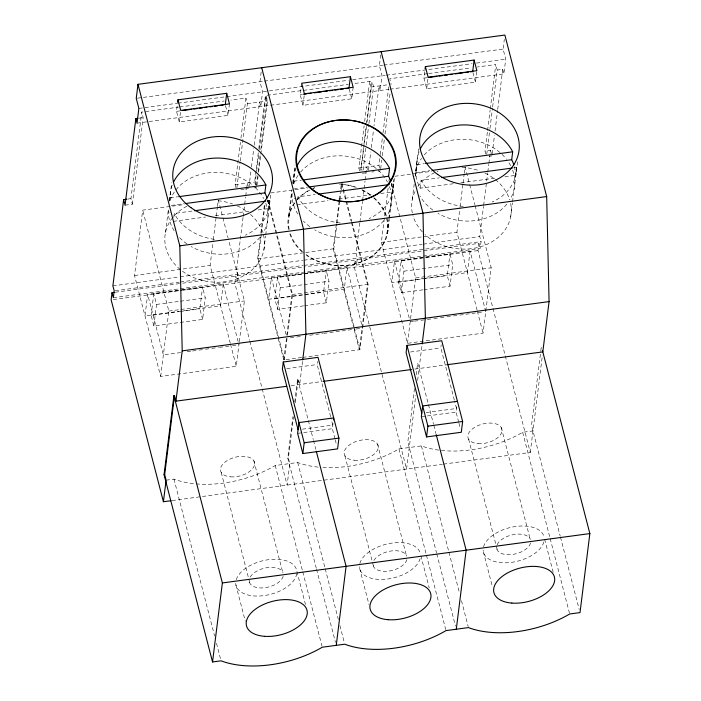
<?xml version="1.0" encoding="UTF-8"?>
<svg xmlns="http://www.w3.org/2000/svg" width="701" height="701" viewBox="0 0 701 701"><rect width="100%" height="100%" fill="white"/><g stroke="black" fill="none" stroke-linecap="round" stroke-linejoin="round"><path stroke-width="0.53" stroke-dasharray="3.5 2.63" d="M125.067 205.183L132.375 204.201L130.938 198.646L141.725 112.081L178.632 107.122M132.375 204.201L143.162 117.637L141.725 112.081M239.19 342.728L236.255 366.308L160.687 376.455L134.548 275.511L142.689 210.142L184.792 204.482M238.13 341.624L223.26 284.185L147.692 294.341L145.002 315.888L179.552 311.253M151.109 315.371L153.791 293.815L202.545 287.27L205.288 297.872L202.607 319.419L153.852 325.974L151.109 315.371L179.281 311.586M229.455 103.897L228.018 115.393L179.263 121.948L176.521 111.345L177.695 101.943M153.852 325.974L156.533 304.418L153.791 293.815M165.489 232.574L168.459 208.732M169.397 201.152L171.692 182.724M179.263 121.948L180.7 110.451M169.73 200.793L170.098 197.822A49.99 40.746 7.1 0 1 172.63 184.109M173.778 217.406L174.269 213.454L192.512 211.001M160.687 376.455L168.827 311.078L142.689 210.142M202.607 319.419L199.864 308.826L202.545 287.27M230.305 343.332L210.116 265.364L213.192 240.715M213.323 239.646L216.127 217.135M216.258 216.066L217.328 207.487M217.459 206.418L218.256 199.987L222.62 216.811M235.869 187.43L235.15 184.652L240.408 142.452M240.942 138.123L245.937 98.087L230.734 100.129M223.26 284.185L220.57 305.741L180.63 311.104M236.859 188.034L240.093 162.071M240.224 160.985L247.374 103.634L245.937 98.087M243.045 217.494L236.605 269.219L237.911 274.266L237.061 281.092L235.755 276.045L234.853 283.23L249.635 340.309M243.177 216.416L245.595 197.025M245.727 195.947L246.533 189.48M246.664 188.403L247.339 183.014L248.058 185.791M261.166 72.019L259.957 81.719L262.568 91.813L260.737 106.543L259.563 101.996L253.902 147.447M248.908 187.482L250.932 171.254M251.475 166.926L253.762 148.524M258.292 152.818L254.656 182.032L255.374 184.81M258.827 148.489L265.434 95.467L348.274 84.339M255.979 184.722L255.26 181.953L256.478 172.209M256.61 171.132L258.765 153.817M259.309 149.488L266.047 95.38L267.484 100.935L261.149 151.793M256.356 185.423L257.574 175.679M258.108 171.351L260.264 154.036M260.807 149.707L266.871 101.014L265.434 95.467M256.969 185.336L258.047 176.678M258.59 172.35L261.009 152.871M239.321 341.659L244.395 300.931L228.333 238.892M301.667 357.519L283.791 359.92L257.653 258.976L260.719 234.327M260.851 233.258L264.461 204.324M261.333 234.248L258.257 258.897L284.396 359.841L287.331 336.261M261.464 233.179L265.206 203.167M258.082 209.967L268.816 208.53L269.806 200.626L266.582 201.056M263.839 250.126L265.6 236.035M265.732 234.949L270.998 192.687M304.865 273.224L271.401 277.719L268.711 299.274L344.279 289.127L346.969 267.572L305.943 273.083M303.568 305.864L277.561 309.351L274.818 298.757L277.508 277.202L326.254 270.656L329.006 281.25L326.315 302.806L304.646 305.715M353.164 87.283L351.727 98.78L302.981 105.325L300.23 94.731L301.535 84.278M288.584 216.039L291.826 190.032M292.641 183.531L294.928 165.112M277.561 309.351L280.251 287.804L277.508 277.202M289.198 215.961L292.168 192.118M293.246 183.452L295.27 167.197M302.981 105.325L304.409 93.829M293.561 183.189L293.807 181.209A49.99 40.746 7.1 0 1 296.006 168.336M297.61 199.803L297.978 196.841L315.152 194.536M283.791 359.92L286.727 336.34M286.858 335.271L291.931 294.543L267.431 199.916M287.463 335.192L292.536 294.464L268.036 199.829M316.3 568.301L287.76 458.095L292.93 416.604M294.779 401.796L297.61 379.075L298.214 378.987L299.651 384.542L302.587 361.006M262.227 388.932L287.13 485.118L289.811 463.563L288.374 458.016L293.5 416.876M295.252 402.803L298.214 378.987M326.315 302.806L323.573 292.203L326.254 270.656M330.644 416.745L317.124 364.538L317.509 361.453M336.287 224.18L333.22 248.829L353.365 326.64M336.419 223.111L339.223 200.6M339.363 199.531L340.16 193.099M340.695 188.814L341.361 183.452L345.716 200.276M354.014 326.719L333.825 248.75L336.901 224.092M337.032 223.023L339.836 200.521M339.967 199.443L341.036 190.874M341.168 189.805L341.974 183.373L346.329 200.197M359.578 170.807L358.859 168.038L364.117 125.829M364.66 121.501L369.646 81.465L371.083 87.02L366.632 122.728M360.7 170.343L363.801 145.449M363.942 144.371L366.5 123.814M366.421 126.583L361.295 167.705L362.023 170.483M366.965 122.263L372.082 81.141L353.69 83.612M363.144 170.01L366.106 146.202M366.237 145.125L368.805 124.568M368.936 123.481L373.519 86.687L372.082 81.141M334.973 438.791L332.362 428.697L333.194 422.02M359.806 223.006L356.047 253.175L357.352 258.222L356.502 265.048L355.197 260.001L354.303 267.186L406.571 469.074L415.728 395.566M359.937 221.928L362.487 201.45M362.627 200.372L363.968 189.603M364.099 188.525L365.037 180.981M365.177 179.903L366.781 166.969L367.981 171.596M380.739 54.897L379.399 65.675L382.019 75.769L380.179 90.499L379.004 85.951L374.019 125.996M368.489 170.361L370.785 151.959M371.32 147.631L373.475 130.325M379.688 168.109L378.969 165.331L380.187 155.596M380.319 154.509L382.474 137.194M383.018 132.875L388.81 86.337M380.678 168.722L381.756 160.065M382.299 155.736L384.455 138.421M384.989 134.093L389.984 94.057M302.744 357.379L359.964 349.685L368.104 284.317L352.042 222.278M475.147 205.744L491.208 267.782L483.068 333.159L407.5 343.306L381.362 242.362L388.301 186.632M388.976 181.27L389.37 178.054M386.943 233.591L388.696 219.501M388.836 218.414L393.69 179.403M380.722 193.494L392.534 191.908L393.515 184.004L390.291 184.442M387.557 233.512L389.309 219.422M389.441 218.335L394.575 177.151M485.749 311.603L470.073 251.037L394.505 261.184L391.815 282.74L423.124 278.534M422.94 289.828L401.279 292.738L398.527 282.135L401.217 260.588L449.972 254.034L452.715 264.636L450.033 286.192L424.026 289.679M476.741 71.712L475.444 82.166L426.69 88.712L423.947 78.109L425.113 68.707M412.302 199.426L414.186 184.249M415.132 176.67L418.918 146.325M453.372 183.741L420.092 188.21A49.99 40.746 7.1 0 1 415.921 172.577L416.911 164.674A49.99 40.746 7.1 0 1 419.11 151.802M401.279 292.738L403.96 271.182L401.217 260.588M426.69 88.712L428.118 77.215M420.092 188.21L421.082 180.306L439.325 177.852M407.5 343.306L410.435 319.726M410.567 318.657L415.64 277.929L391.14 183.294M414.466 388.626L407.816 441.972L436.521 552.826M416.184 374.798L417.665 362.943L427.917 402.567M417.621 380.406L422.168 343.893M450.033 286.192L447.282 275.589L449.972 254.034M454.353 400.131L440.841 347.915L441.218 344.839M477.118 310.184L456.929 232.215L460.005 207.557M460.136 206.488L462.94 183.986M463.072 182.908L464.141 174.339M464.272 173.27L465.07 166.838L469.433 183.662M470.073 251.037L467.383 272.593L424.201 278.385M485.732 153.869L485.013 151.092L487.44 131.613M487.572 130.526L490.13 109.969M490.271 108.892L495.791 64.527L477.399 66.989M486.722 154.474L489.815 129.589M489.955 128.511L492.514 107.945M492.645 106.867L497.228 70.074L495.791 64.527M458.682 422.168L456.071 412.074L457.034 404.381M443.444 464.123L530.28 452.46L478.012 250.572L478.906 243.387L306.311 266.573M113.343 297.715L480.211 248.434L481.061 241.608L479.756 236.561L483.515 206.392M483.655 205.314L487.677 172.981M487.808 171.903L488.755 164.358M488.886 163.289L490.498 150.356L485.013 151.092M389.914 89.193L503.896 73.877L505.728 59.156L503.116 49.061L504.317 39.361M492.207 153.738L494.494 135.346M495.037 131.017L497.596 110.46M497.728 109.374L502.713 69.338L497.228 70.074M504.895 176.818L515.629 175.373L516.619 167.469L513.395 167.907M510.661 216.977L512.413 202.887M512.545 201.8L517.54 161.703M540.392 354.233L531.533 425.358L560.23 536.212M540.76 351.271L541.374 346.329L541.733 347.714M530.28 452.46L542.408 355.127M169.362 200.924L170.177 194.422M293.202 183.224L293.885 177.809M416.99 161.274L415.22 175.364A49.99 40.746 7.1 0 1 421.503 158.365M137.326 98.193L263.252 81.281M264.295 81.132L382.623 65.246M383.701 65.097L503.116 49.061M138.859 108.427L176.854 103.327M177.94 103.178L225.696 96.764M226.782 96.624L348.362 80.291M352.664 79.712L385.235 75.34M386.321 75.191L472.071 63.677M476.417 63.09L505.728 59.156M179.719 106.981L224.224 100.997M427.628 73.675L389.756 78.766L391.193 84.322M428.705 73.535L470.906 67.866M176.521 111.345L179.771 110.907M300.23 94.731L302.403 94.433M423.947 78.109L427.198 77.671M138.982 118.197L143.162 117.637M247.374 103.634L267.484 100.935M371.083 87.02L390.133 84.462M137.028 123.157L269.456 105.369M270.507 105.229L388.827 89.334M127.81 199.066L130.938 198.646M235.15 184.652L255.26 181.953M358.859 168.038L378.969 165.331M170.098 197.822L177.625 196.815M293.807 181.209L301.342 180.201M416.911 164.674L424.438 163.666M240.82 189.638L244.001 189.209M245.052 189.068L250.345 188.359M253.999 187.868L256.697 187.5M362.417 173.305L368.218 172.525M371.942 172.025L374.062 171.736M378.295 171.167L380.406 170.886M489.193 156.27L491.936 155.902M171.263 205.437L184.179 203.702M293.903 188.963L306.81 187.228M415.921 172.577L429.915 170.702M270.726 192.941L307.897 187.947M394.9 176.258L431.606 171.333M173.278 221.358L205.489 217.03M215.146 215.733L250.572 210.975M296.996 204.745L328.121 200.565M338.855 199.119L371.066 194.79M460.89 182.724L495.239 178.115M134.548 275.511L210.116 265.364M257.653 258.976L304.681 252.658M305.759 252.518L333.825 248.75M381.362 242.362L456.929 232.215M112.887 285.842L179.106 276.948M180.192 276.799L302.858 260.325M303.901 260.185L422.23 244.29M423.308 244.141L479.756 236.561M115.279 290.74L179.325 282.135M180.411 281.995L303.077 265.513M304.129 265.372L481.061 241.608M115.297 292.229L181.515 283.335M182.602 283.186L305.259 266.713M113.317 299.555L181.708 290.372M182.786 290.223L478.012 250.572M156.533 304.418L179.29 301.36M180.376 301.22L205.288 297.872M280.251 287.804L302.998 284.746M304.085 284.597L329.006 281.25M403.96 271.182L452.715 264.636M168.827 311.078L244.395 300.931M291.931 294.543L368.104 284.317M415.64 277.929L491.208 267.782M180.359 311.446L199.864 308.826M274.818 298.757L323.573 292.203M398.527 282.135L447.282 275.589M180.639 352.585L163.368 354.908L147.692 294.341M187.123 351.718L191.434 351.131M192.521 350.991L197.919 350.263M198.996 350.123L204.394 349.396M205.472 349.247L210.87 348.52M211.947 348.379L218.423 347.512M219.509 347.363L231.383 345.768M232.46 345.628L238.936 344.752M290.319 337.856L295.717 337.128M296.795 336.979L302.192 336.261M309.754 335.244L322.705 333.501M323.783 333.361L355.092 329.155M356.169 329.006L362.645 328.138M410.181 321.75L413.424 321.321M414.501 321.172L419.899 320.445M420.977 320.304L426.374 319.577M427.452 319.437L432.85 318.71M433.937 318.561L439.334 317.833M440.412 317.693L445.81 316.966M446.887 316.826L452.285 316.098M453.363 315.949L458.761 315.231M459.838 315.082L483.594 311.892M286.735 368.621L317.124 364.538M410.444 351.998L440.841 347.915M291.011 385.699L322.486 381.475M414.72 369.085L447.282 364.713M302.411 429.187L332.809 425.104L330.916 417.796M426.129 412.565L456.517 408.481L454.625 401.174M297.627 433.358L332.362 428.697M421.336 416.745L456.071 412.074M287.76 458.095L288.374 458.016M166.102 480.185L173.979 479.125A81.237 44.776 -14.5 0 0 275.23 465.525L297.697 462.511A81.237 44.776 -14.5 0 0 318.596 467.164M322.846 467.488A81.237 44.776 -14.5 0 0 398.939 448.912L421.406 445.889A81.237 44.776 -14.5 0 0 522.648 432.289L532.97 430.905M172.095 500.567L442.357 464.272M502.713 69.338L503.896 73.877M472.973 72.624L475.444 82.166M490.498 150.356L491.69 154.982M469.705 184.714L474.875 204.692M560.502 537.238L579.21 609.511M478.906 243.387L480.211 248.434M522.648 432.289L549.917 537.597M550.18 538.631L569.422 612.954M544.607 539.192L553.185 572.323M477.346 311.078L483.068 333.159M501.276 427.54L530.026 538.578M468.627 439.203L496.001 544.957M496.282 546.018L497.377 550.241M458.945 423.185L459.996 427.216M483.331 551.705L492.444 586.903M394.505 261.184L409.375 318.622M349.264 89.237L351.727 98.78M428.451 404.635L433.533 424.245M433.805 425.279L435.943 433.542M421.406 445.889L448.666 551.196M448.938 552.222L459.094 591.46M461.503 600.748L468.18 626.554M346.601 201.248L351.771 221.227M345.987 201.327L351.166 221.306M351.438 222.357L367.499 284.396L359.35 349.773L353.637 327.691M436.784 553.86L455.501 626.124M398.939 448.912L426.199 554.211M426.471 555.245L445.713 629.577M346.969 267.572L361.839 325.001M420.898 555.805L429.205 587.902M354.25 327.612L359.964 349.685M377.567 444.154L406.317 555.192M344.91 455.825L372.292 561.571M372.564 562.631L373.659 566.864M335.236 439.799L336.541 444.846M359.622 568.318L368.998 604.56M271.401 277.719L286.271 335.157M297.61 379.075L313.259 439.536M313.513 440.517L315.792 449.288M225.547 105.86L228.018 115.393M297.697 462.511L324.957 567.81M325.229 568.844L338.32 619.43M339.924 625.625L344.471 643.176M316.554 569.273L335.49 642.423M222.892 217.862L228.062 237.841M249.906 341.369L261.946 387.872M275.23 465.525L302.49 570.824M302.753 571.858L322.004 646.191M305.496 604.516L296.646 570.351A31.247 17.227 -14.5 0 0 267.099 559.897A31.247 17.227 -14.5 0 0 236.132 580.104M230.533 344.226L236.255 366.308M253.858 460.776L282.599 571.814M221.201 472.439L248.583 578.194M248.855 579.245L249.95 583.477M235.904 584.932L245.289 621.174M173.979 479.125L214.611 636.044M216.478 643.273L220.762 659.79M543.845 541.952A31.247 17.227 -14.5 0 1 511.467 562.368A31.247 17.227 -14.5 0 1 483.155 550.101M483.55 546.876A31.247 17.227 -14.5 0 1 514.516 526.661A31.247 17.227 -14.5 0 1 544.072 537.115M420.136 558.566A31.247 17.227 -14.5 0 1 387.749 578.991A31.247 17.227 -14.5 0 1 359.438 566.715M359.841 563.49A31.247 17.227 -14.5 0 1 390.808 543.275A31.247 17.227 -14.5 0 1 420.355 553.737M406.869 559.652A17.499 9.648 -14.5 0 1 388.74 571.087A17.499 9.648 -14.5 0 1 372.879 564.217M373.931 560.467A17.499 9.648 -14.5 0 1 391.237 550.968A17.499 9.648 -14.5 0 1 406.738 556.059M530.578 543.03A17.499 9.648 -14.5 0 1 512.449 554.465A17.499 9.648 -14.5 0 1 496.588 547.595M497.149 544.835A17.499 9.648 -14.5 0 1 514.131 534.477A17.499 9.648 -14.5 0 1 530.447 539.437M510.652 203.474A49.99 40.746 7.1 0 1 483.524 245.753A49.99 40.746 7.1 0 1 424.981 234.52M422.344 231.9A49.99 40.746 7.1 0 1 412.977 215.654M412.302 212.929A49.99 40.746 7.1 0 1 414.948 191.583M418.015 186.387A49.99 40.746 7.1 0 1 438.011 171.184M461.977 167.373A49.99 40.746 7.1 0 1 479.405 170.816M485.004 173.156A49.99 40.746 7.1 0 1 509.715 199.838M374.176 197.778A49.99 40.746 7.1 0 1 374.527 254.367A49.99 40.746 7.1 0 1 305.54 254.121M302.578 251.685A49.99 40.746 7.1 0 1 289.872 232.189M289.206 229.464A49.99 40.746 7.1 0 1 295.428 202.203M297.662 199.461A49.99 40.746 7.1 0 1 309.886 190.032M313.198 188.429A49.99 40.746 7.1 0 1 314.907 187.719M341.738 184.109A49.99 40.746 7.1 0 1 356.301 187.351M361.9 189.691A49.99 40.746 7.1 0 1 371.206 195.342M296.751 573.549A31.247 17.227 -14.5 0 1 265.416 595.403A31.247 17.227 -14.5 0 1 235.729 583.337M283.16 576.266A17.499 9.648 -14.5 0 1 265.022 587.701A17.499 9.648 -14.5 0 1 249.17 580.831M250.213 577.081A17.499 9.648 -14.5 0 1 267.528 567.582A17.499 9.648 -14.5 0 1 283.029 572.673M373.563 197.857A49.99 40.746 7.1 0 1 374.614 253.867A49.99 40.746 7.1 0 1 306.503 255.348M301.965 251.773A49.99 40.746 7.1 0 1 289.259 232.268M288.593 229.542A49.99 40.746 7.1 0 1 309.272 190.111M312.593 188.508A49.99 40.746 7.1 0 1 314.302 187.798M339.223 184.039A49.99 40.746 7.1 0 1 355.696 187.439M362.198 190.216A49.99 40.746 7.1 0 1 370.601 195.43M250.467 214.392A49.99 40.746 7.1 0 1 247.138 273.697A49.99 40.746 7.1 0 1 174.935 264.391A49.99 40.746 7.1 0 1 187.001 206.217M218.029 200.731A49.99 40.746 7.1 0 1 232.592 203.973M237.28 205.875A49.99 40.746 7.1 0 1 247.497 211.965M512.589 170.028A49.99 40.746 7.1 0 1 509.977 199.627M506.832 204.105A49.99 40.746 7.1 0 1 437.888 213.367M432.911 210.151A49.99 40.746 7.1 0 1 419.899 195.798M424.254 154.912A49.99 40.746 7.1 0 1 506.446 159.232M508.961 162.772A49.99 40.746 7.1 0 1 511.003 166.391M514.403 166.707A49.99 40.746 7.1 0 1 515.629 175.373M516.619 167.469A49.99 40.746 7.1 0 1 492.137 202.028M463.282 206.427A49.99 40.746 7.1 0 1 421.082 180.306M389.484 186.562A49.99 40.746 7.1 0 1 386.873 216.162M383.736 220.64A49.99 40.746 7.1 0 1 314.784 229.902M309.816 226.686A49.99 40.746 7.1 0 1 303.358 221.078M297.872 214.12A49.99 40.746 7.1 0 1 292.115 191.899M293.754 183.986A49.99 40.746 7.1 0 1 298.398 174.899M300.571 172.113A49.99 40.746 7.1 0 1 346.268 156.2A49.99 40.746 7.1 0 1 387.434 182.015M393.515 184.004A49.99 40.746 7.1 0 1 369.033 218.563M340.187 222.962A49.99 40.746 7.1 0 1 297.978 196.841M294.49 198.769A49.99 40.746 7.1 0 1 294.332 198.269M391.298 183.241A49.99 40.746 7.1 0 1 392.534 191.908M265.775 203.185A49.99 40.746 7.1 0 1 263.164 232.776M260.018 237.253A49.99 40.746 7.1 0 1 191.075 246.515M186.895 243.869A49.99 40.746 7.1 0 1 179.649 237.692M174.163 230.734A49.99 40.746 7.1 0 1 168.406 208.521M170.045 200.6A49.99 40.746 7.1 0 1 252.5 185.143M255.339 187.649A49.99 40.746 7.1 0 1 263.716 198.628M269.806 200.626A49.99 40.746 7.1 0 1 245.324 235.177M214.392 239.33A49.99 40.746 7.1 0 1 174.269 213.454M169.984 212.491A49.99 40.746 7.1 0 1 169.879 212.026M267.589 199.855A49.99 40.746 7.1 0 1 268.816 208.53M354.355 460.233A17.499 9.648 -14.5 0 0 378.242 445.906A17.499 9.648 -14.5 0 0 351.113 443.829A17.499 9.648 -14.5 0 0 354.355 460.233M478.073 443.619A17.499 9.648 -14.5 0 0 501.96 429.292A17.499 9.648 -14.5 0 0 474.822 427.207A17.499 9.648 -14.5 0 0 478.073 443.619M230.647 476.855A17.499 9.648 -14.5 0 0 254.533 462.52A17.499 9.648 -14.5 0 0 227.404 460.443A17.499 9.648 -14.5 0 0 230.647 476.855"/><path stroke-width="1.05" d="M114.21 292.37L112.037 292.668L111.144 299.844L163.412 501.732L171.018 500.716M126.758 199.207L123.63 199.627L112.887 285.842L114.193 290.889L113.343 297.715L112.037 292.668M447.282 364.713L542.811 351.884L549.076 301.596L546.675 196.56L504.86 35.05L137.992 84.33L136.248 98.333L138.859 108.427L137.028 123.157L135.845 118.618L137.939 118.338M135.845 118.618L125.067 205.183L123.63 199.627M177.695 101.943L177.949 99.849L226.703 93.303L229.455 103.897L180.7 110.451L177.949 99.849M542.539 350.842L589.856 533.584L580.016 612.604L569.694 613.988A81.237 44.776 -14.5 0 1 468.452 627.588L445.985 630.611A81.237 44.776 -14.5 0 1 344.734 644.21L322.267 647.225A81.237 44.776 -14.5 0 1 221.025 660.824L212.534 661.963L164.052 474.708L173.901 395.688L174.505 395.609L175.942 401.156L286.665 386.286M163.412 501.732L166.102 480.185L164.665 474.63L174.505 395.609M175.942 401.156L182.207 350.868L179.806 245.841L137.992 84.33M225.275 104.799L226.703 93.303M267.028 198.006A49.99 40.746 7.1 0 0 264.89 192.863L265.872 184.959A49.99 40.746 7.1 0 0 219.098 158.084A49.99 40.746 7.1 0 0 173.384 182.418M212.534 661.963L222.375 582.943L173.901 395.688M333.448 419.969L333.702 417.919L298.968 422.58L297.627 433.358L302.85 453.547L337.584 448.885L338.933 438.107L318.017 357.352L283.283 362.014L282.389 369.199L298.074 429.766M302.718 359.928L305.916 334.254L303.515 229.218L261.701 67.708M302.85 453.547L304.19 442.769L283.283 362.014M348.984 88.177L350.421 76.681L301.667 83.235L304.409 93.829L353.164 87.283L350.421 76.681M390.746 181.393A49.99 40.746 7.1 0 0 388.599 176.249L389.581 168.345A49.99 40.746 7.1 0 0 342.254 141.453A49.99 40.746 7.1 0 0 296.707 166.645M336.243 645.349L346.092 566.32L316.291 451.242M425.113 68.707L425.376 66.613L474.13 60.067L476.873 70.67L428.118 77.215L425.376 66.613M457.411 401.305L422.677 405.967L421.336 416.745L426.558 436.933L461.302 432.263L462.642 421.494L441.735 340.739L407.001 345.4L406.098 352.585L421.783 413.152M422.168 343.893L425.367 318.21L422.966 213.174L381.142 51.664M426.558 436.933L427.908 426.155L407.001 345.4M474.13 60.067L472.702 71.563L470.529 71.852M513.842 164.858A49.99 40.746 7.1 0 0 511.704 159.714L512.685 151.81A49.99 40.746 7.1 0 0 465.911 124.927A49.99 40.746 7.1 0 0 420.197 149.269M456.298 629.218L466.147 550.197L436.206 434.567M183.022 110.469L191.688 109.303M193.853 109.014L197.104 108.576M199.277 108.287L202.519 107.849M204.692 107.56L206.856 107.271M210.107 106.832L212.272 106.543M214.445 106.254L217.687 105.816M219.86 105.527L223.111 105.089M303.48 94.293L306.731 93.855M308.904 93.566L311.069 93.277M314.32 92.839L321.899 91.813M324.064 91.524L327.314 91.086M329.488 90.797L332.738 90.359M334.903 90.07L338.154 89.632M340.318 89.342L343.569 88.904M345.733 88.615L347.906 88.326M428.276 77.531L436.942 76.365M439.115 76.076L442.366 75.638M444.53 75.349L447.781 74.911M449.946 74.621L452.11 74.324M455.361 73.894L462.949 72.869M465.113 72.58L468.364 72.142M178.702 196.666L265.872 184.959M303.489 179.912L389.581 168.345M425.516 163.517L512.685 151.81M185.257 203.562L264.89 192.863M308.966 186.948L388.599 176.249M432.07 170.413L511.704 159.714M194.659 210.721L265.513 201.205M318.377 194.098L389.221 184.582M441.472 177.563L512.326 168.047M179.806 245.841L546.675 196.56M182.207 350.868L549.076 301.596M323.538 381.335L411.505 369.515M304.19 442.769L338.933 438.107M427.908 426.155L462.642 421.494M164.052 474.708L164.665 474.63M222.375 582.943L589.856 533.584M511.87 603.079A31.247 17.227 -14.5 0 0 554.526 577.493A31.247 17.227 -14.5 0 0 506.069 573.786A31.247 17.227 -14.5 0 0 511.87 603.079M388.152 619.702A31.247 17.227 -14.5 0 0 430.808 594.115A31.247 17.227 -14.5 0 0 382.36 590.4A31.247 17.227 -14.5 0 0 388.152 619.702M437.731 174.47A49.99 40.746 7.1 0 0 518.617 153.037A49.99 40.746 7.1 0 0 451.979 105.273A49.99 40.746 7.1 0 0 437.731 174.47M314.626 191.005A49.99 40.746 7.1 0 0 395.522 169.572A49.99 40.746 7.1 0 0 328.874 121.808A49.99 40.746 7.1 0 0 314.626 191.005M264.443 636.315A31.247 17.227 -14.5 0 0 307.099 610.729A31.247 17.227 -14.5 0 0 258.651 607.022A31.247 17.227 -14.5 0 0 264.443 636.315M314.022 191.093A49.99 40.746 7.1 0 0 394.908 169.651A49.99 40.746 7.1 0 0 328.27 121.886A49.99 40.746 7.1 0 0 314.022 191.093M190.917 207.627A49.99 40.746 7.1 0 0 271.804 186.186A49.99 40.746 7.1 0 0 205.165 138.421A49.99 40.746 7.1 0 0 190.917 207.627"/></g></svg>
